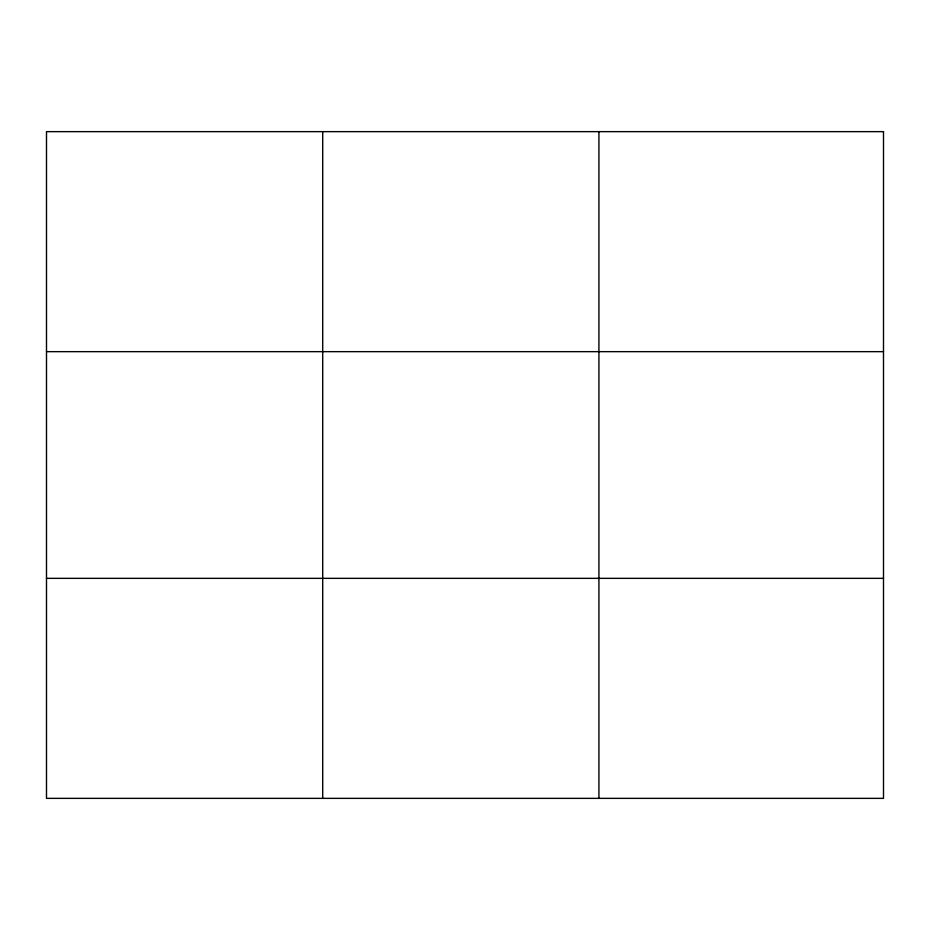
<?xml version="1.0" encoding="UTF-8"?>
<svg xmlns="http://www.w3.org/2000/svg" width="930" height="930" viewBox="0 0 930 930"><rect width="100%" height="100%" fill="white"/><g stroke="black" fill="none" stroke-linecap="round" stroke-linejoin="round"><path stroke-width="1.4" d="M322.71 131.642L322.71 798.359M598.92 131.642L598.92 798.359M46.5 351.656L883.5 351.656M46.5 578.344L883.5 578.344M883.5 131.642L883.5 798.359L46.5 798.359L46.5 131.642L883.5 131.642"/></g></svg>
